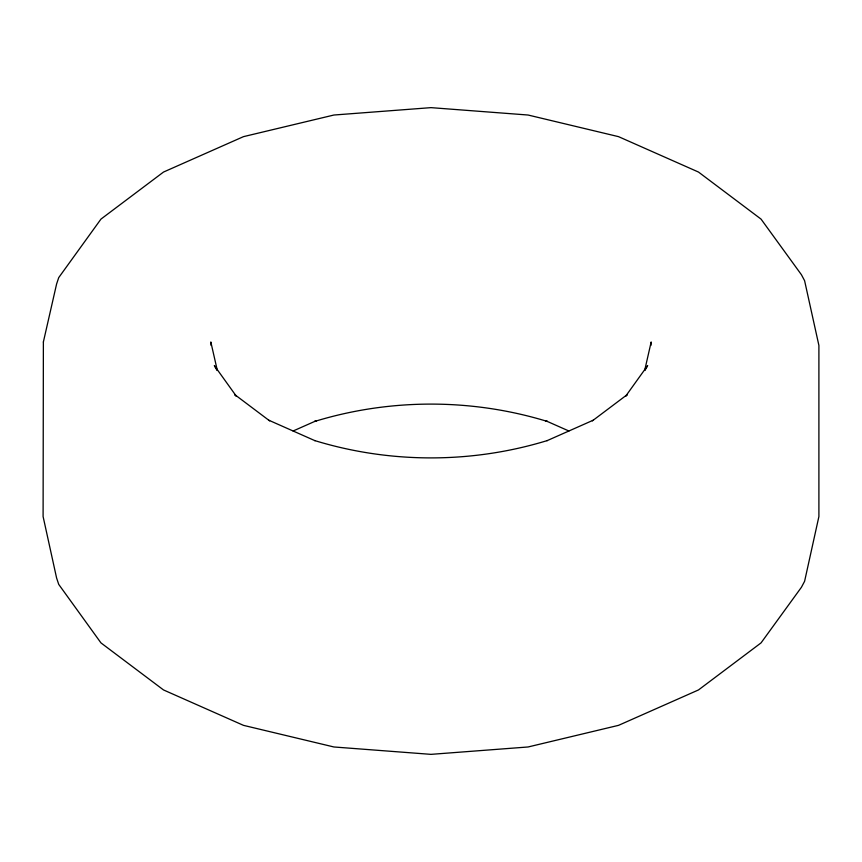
<?xml version="1.0" encoding="UTF-8"?>
<svg xmlns="http://www.w3.org/2000/svg" width="862" height="862" viewBox="0 0 862 862"><rect width="100%" height="100%" fill="white"/><g stroke="black" fill="none" stroke-linecap="round" stroke-linejoin="round"><path stroke-width="1.29" d="M650.896 345.447L651.176 341.955L644.83 369.787M644.927 370.498L647.653 365.553L626.017 395.712M625.941 396.046L627.31 394.559L592.345 420.871M293.08 431.011L316.246 420.753L314.63 421.453C390.12 398.319 471.88 398.319 547.37 421.453L545.754 420.753L568.92 431.011M546.982 440.708L593.293 420.182M547.37 440.547C471.88 463.681 390.12 463.681 314.63 440.547M268.707 420.182L315.018 440.708M269.655 420.871L234.69 394.559L236.059 396.046M235.983 395.712L214.347 365.553L217.073 370.498M217.17 369.787L210.824 341.955L211.104 345.447M43.38 341.955L43.1 516.553L56.59 577.971L58.735 584.404L100.951 642.89L163.511 689.945L243.472 725.351L333.928 746.977L431 754.358L528.072 746.977L618.528 725.351L698.489 689.945L761.049 642.89L801.434 587.259L804.602 581.29L818.9 516.553L818.9 345.447L804.602 280.71L801.434 274.741L761.049 219.11L698.489 172.055L618.528 136.649L528.072 115.023L431 107.642L333.928 115.023L243.472 136.649L163.511 172.055L100.951 219.11L58.735 277.596L56.59 284.029L43.38 341.955"/></g></svg>
